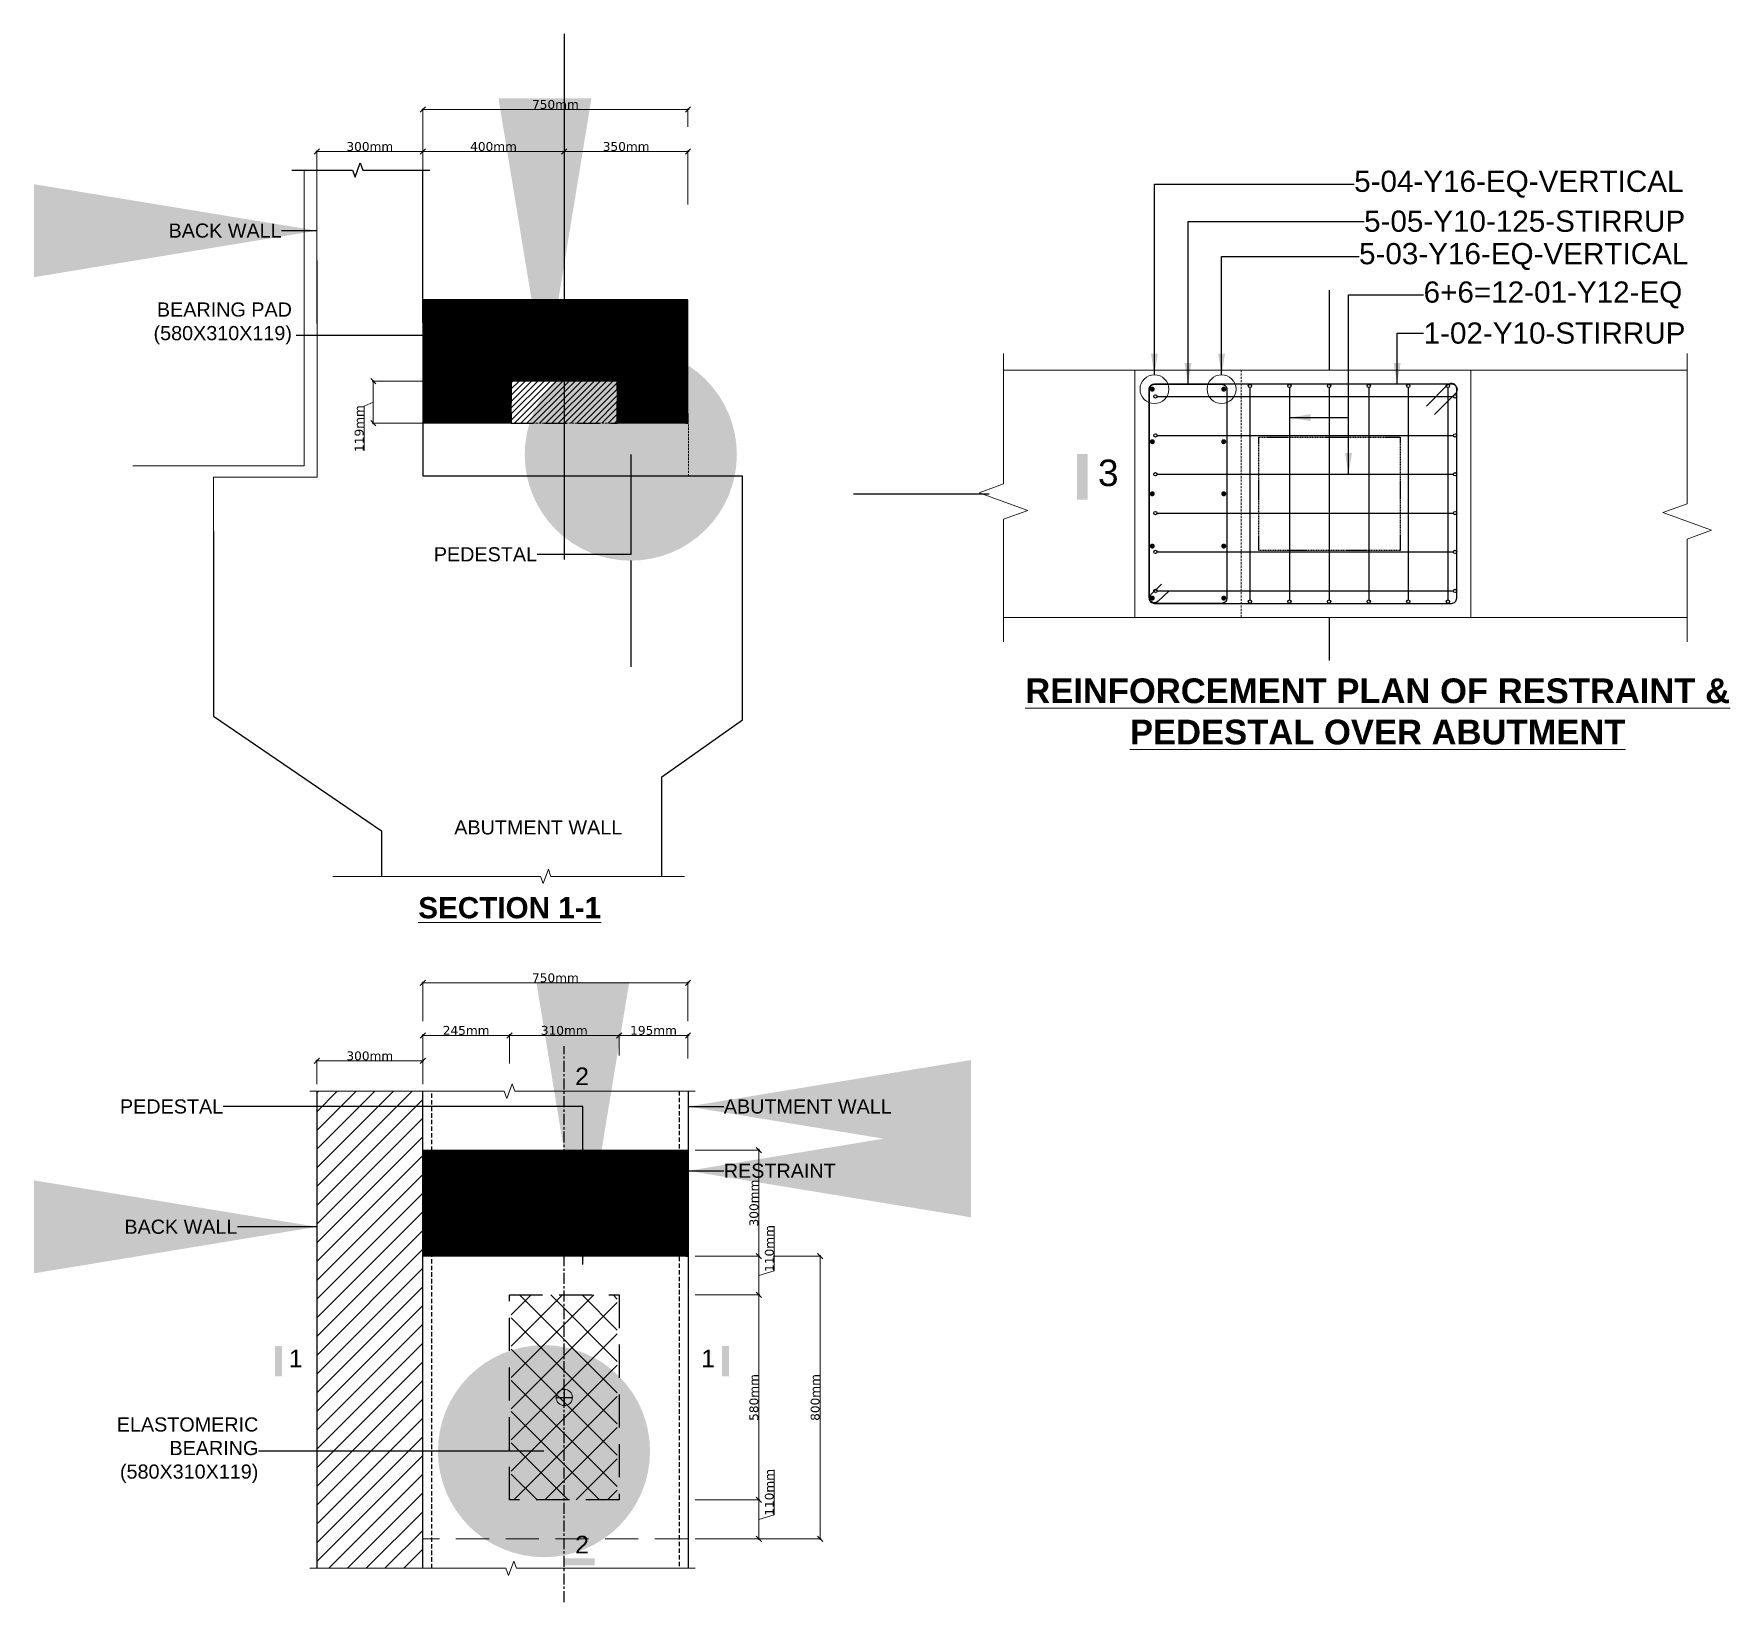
# Model space of a CAD drawing. Header units: millimetres. Extents: x 1231188 to 3899118, y -5478610 to -489530.
# Drawn here: x 3868062 to 3872859, y -2818628 to -2814191 of the extents above; entities that cross this region are included whole.
import ezdxf
from ezdxf.enums import TextEntityAlignment as Align

# ---------------------------------------------------------------- set-up
doc = ezdxf.new("R2010")
doc.units = ezdxf.units.MM
doc.header["$LTSCALE"] = 25
doc.header["$MEASUREMENT"] = 0
doc.header["$PDMODE"] = 3
for name, pattern in [('CENTER', [2, 1.25, -0.25, 0.25, -0.25]), ('DASHED2', [0.375, 0.25, -0.125]), ('Grid Line', [22.225, 12.7, -3.175, 3.175, -3.175])]:
    doc.linetypes.add(name, pattern=pattern)
doc.layers.get('0').update_dxf_attribs({"lineweight": 13})
doc.layers.get('Defpoints').update_dxf_attribs({"color": 230, "lineweight": 9})
for name, color, linetype in [('Abt_Hidden', 8, 'DASHED2'), ('ABUTMENT', 1, 'Continuous'), ('bearing', 7, 'Continuous'), ('Bearing_Hidden', 7, 'DASHED2'), ('CL', 8, 'CENTER'), ('Hatch 1', 14, 'Continuous'), ('Reinf', 1, 'Continuous')]:
    doc.layers.add(name, color=color, linetype=linetype)
for name, color, linetype, lineweight in [('Abutment_Hidden', 7, 'DASHED2', 9), ('Con_Hidden', 8, 'DASHED2', 9), ('HATCH', 191, 'Continuous', 9), ('padesteel', 4, 'Continuous', 9), ('PL', 7, 'Continuous', 15), ('Restraint', 3, 'Continuous', 9), ('SecMark', 211, 'Continuous', 18), ('text', 7, 'Continuous', 18)]:
    doc.layers.add(name, color=color, linetype=linetype, lineweight=lineweight)
doc.styles.add('AR', font='arial.ttf')
doc.styles.add('ARIAL', font='arial.ttf', dxfattribs={"height": 400})
doc.styles.add('DIM', font='isocp3.shx', dxfattribs={"oblique": 10})
doc.styles.add('swis lt cn bt', font='verdana.ttf')
doc.styles.add('TNR', font='times.ttf')
doc.dimstyles.new('Dim_20', dxfattribs={"dimscale": 20, "dimtxt": 1.8, "dimasz": 40, "dimexe": 40, "dimexo": 5, "dimgap": 5, "dimtad": 1, "dimdec": 0, "dimzin": 0, "dimdsep": 46, "dimtxsty": 'DIM', "dimcen": 0.09, "dimclrd": 5, "dimclre": 5, "dimclrt": 7, "dimadec": 0, "dimazin": 0, "dimtfac": 1, "dimtdec": 0, "dimtmove": 0, "dimatfit": 3, "dimfxl": 40, "dimfxlon": 1, "dimtolj": 1, "dimtzin": 0, "dimarcsym": 0})
doc.dimstyles.new('dim_30', dxfattribs={"dimtxt": 60, "dimasz": 60, "dimexe": 60, "dimexo": 15, "dimgap": 15, "dimtad": 1, "dimdec": 0, "dimzin": 0, "dimdsep": 46, "dimtxsty": 'DIM', "dimblk": 'OBLIQUE', "dimcen": 30, "dimclrd": 5, "dimclre": 5, "dimclrt": 7, "dimadec": 0, "dimazin": 0, "dimtfac": 1, "dimtdec": 0, "dimtmove": 0, "dimatfit": 3, "dimfxl": 20, "dimtolj": 1, "dimtzin": 0, "dimarcsym": 0})
doc.dimstyles.new('meter', dxfattribs={"dimtxt": 150, "dimasz": 5, "dimexe": 3, "dimexo": 4, "dimgap": 1, "dimtad": 1, "dimdec": 0, "dimzin": 0, "dimdsep": 46, "dimtxsty": 'swis lt cn bt', "dimblk": 'OBLIQUE', "dimcen": 3, "dimdle": 3, "dimclrd": 8, "dimclre": 8, "dimclrt": 7, "dimadec": 0, "dimazin": 0, "dimtfac": 1, "dimtdec": 0, "dimtofl": 0, "dimtmove": 1, "dimatfit": 2, "dimldrblk": 'OBLIQUE', "dimfxl": 1, "dimtolj": 1, "dimtzin": 0, "dimlwd": 9, "dimlwe": 9, "dimarcsym": 0})

# ---------------------------------------------------------------- blocks, each defined once
blk = doc.blocks.new('_Oblique')
at = {"color": 0, "linetype": 'ByBlock', "lineweight": -2}
blk.add_line((-0.5, -0.5), (0.5, 0.5), dxfattribs=at)
blk = doc.blocks.new('*D284')
at = {"layer": 'Defpoints', "color": 0, "lineweight": -2, "ltscale": 100, "transparency": 16777216}
for p in [(3869912, -2817759.1), (3870112.6, -2817759.1), (3869912, -2818339.1)]:
    blk.add_point(p, dxfattribs=at)
at = {"layer": 'text', "color": 8, "lineweight": 9, "ltscale": 100, "transparency": 16777216}
for p, q in [((3870112.6, -2818342.1), (3870112.6, -2817756.1)), ((3869932, -2817759.1), (3870115.6, -2817759.1)), ((3869932, -2818339.1), (3870115.6, -2818339.1))]:
    blk.add_line(p, q, dxfattribs=at)
at = {"layer": 'text', "color": 8, "lineweight": 9, "ltscale": 100, "transparency": 16777216, "xscale": 15, "yscale": 15, "zscale": 15}
for p, rotation in [((3870112.6, -2817759.1), 90), ((3870112.6, -2818339.1), 270)]:
    blk.add_blockref('_Oblique', p, dxfattribs=dict(at, rotation=rotation))
at = {"layer": 'text', "color": 7, "lineweight": -2, "ltscale": 100, "transparency": 16777216, "insert": (3870098.5, -2818049.1), "char_height": 25, "attachment_point": 5, "rotation": 90, "style": 'swis lt cn bt'}
blk.add_mtext('\\A1;580mm', dxfattribs=at)
blk = doc.blocks.new('*D285')
at = {"layer": 'Defpoints', "color": 0, "lineweight": -2, "ltscale": 100, "transparency": 16777216}
for p in [(3869912, -2817649.1), (3870112.6, -2817649.1), (3869912, -2817759.1)]:
    blk.add_point(p, dxfattribs=at)
at = {"layer": 'text', "color": 8, "lineweight": 9, "ltscale": 100, "transparency": 16777216}
for p, q in [((3870156.1, -2817691), (3870156.1, -2817564.2)), ((3869932, -2817649.1), (3870115.6, -2817649.1)), ((3870112.6, -2817762.1), (3870112.6, -2817646.1)), ((3870112.6, -2817704.1), (3870156.1, -2817691)), ((3869932, -2817759.1), (3870115.6, -2817759.1))]:
    blk.add_line(p, q, dxfattribs=at)
at = {"layer": 'text', "color": 8, "lineweight": 9, "ltscale": 100, "transparency": 16777216, "xscale": 15, "yscale": 15, "zscale": 15}
for p, rotation in [((3870112.6, -2817649.1), 90), ((3870112.6, -2817759.1), 270)]:
    blk.add_blockref('_Oblique', p, dxfattribs=dict(at, rotation=rotation))
at = {"layer": 'text', "color": 7, "lineweight": -2, "ltscale": 100, "transparency": 16777216, "insert": (3870142.1, -2817627.6), "char_height": 25, "attachment_point": 5, "rotation": 90, "style": 'swis lt cn bt'}
blk.add_mtext('\\A1;110mm', dxfattribs=at)
blk = doc.blocks.new('*D327')
at = {"layer": 'Defpoints', "color": 0, "lineweight": -2, "ltscale": 100, "transparency": 16777216}
for p in [(3869162, -2817096.8), (3868862, -2817182.4), (3869162, -2817182.4)]:
    blk.add_point(p, dxfattribs=at)
at = {"layer": 'text', "color": 8, "lineweight": 9, "ltscale": 100, "transparency": 16777216}
for p, q in [((3868859, -2817096.8), (3869165, -2817096.8)), ((3868862, -2817162.4), (3868862, -2817093.8)), ((3869162, -2817162.4), (3869162, -2817093.8))]:
    blk.add_line(p, q, dxfattribs=at)
at = {"layer": 'text', "color": 8, "lineweight": 9, "ltscale": 100, "transparency": 16777216, "xscale": 15, "yscale": 15, "zscale": 15, "rotation": 180}
blk.add_blockref('_Oblique', (3868862, -2817096.8), dxfattribs=at)
at = {"layer": 'text', "color": 8, "lineweight": 9, "ltscale": 100, "transparency": 16777216, "xscale": 15, "yscale": 15, "zscale": 15}
blk.add_blockref('_Oblique', (3869162, -2817096.8), dxfattribs=at)
at = {"layer": 'text', "color": 7, "lineweight": -2, "ltscale": 100, "transparency": 16777216, "insert": (3869012, -2817082.8), "char_height": 25, "attachment_point": 5, "style": 'swis lt cn bt'}
blk.add_mtext('\\A1;300mm', dxfattribs=at)
blk = doc.blocks.new('*D328')
at = {"layer": 'Defpoints', "color": 0, "lineweight": -2, "ltscale": 100, "transparency": 16777216}
for p in [(3869407, -2817024.7), (3869407, -2817124.1), (3869162, -2817182.4)]:
    blk.add_point(p, dxfattribs=at)
at = {"layer": 'text', "color": 8, "lineweight": 9, "ltscale": 100, "transparency": 16777216}
for p, q in [((3869159, -2817024.7), (3869410, -2817024.7)), ((3869162, -2817162.4), (3869162, -2817021.7)), ((3869407, -2817104.1), (3869407, -2817021.7))]:
    blk.add_line(p, q, dxfattribs=at)
at = {"layer": 'text', "color": 8, "lineweight": 9, "ltscale": 100, "transparency": 16777216, "xscale": 15, "yscale": 15, "zscale": 15, "rotation": 180}
blk.add_blockref('_Oblique', (3869162, -2817024.7), dxfattribs=at)
at = {"layer": 'text', "color": 8, "lineweight": 9, "ltscale": 100, "transparency": 16777216, "xscale": 15, "yscale": 15, "zscale": 15}
blk.add_blockref('_Oblique', (3869407, -2817024.7), dxfattribs=at)
at = {"layer": 'text', "color": 7, "lineweight": -2, "ltscale": 100, "transparency": 16777216, "insert": (3869284.5, -2817010.7), "char_height": 25, "attachment_point": 5, "style": 'swis lt cn bt'}
blk.add_mtext('\\A1;245mm', dxfattribs=at)
blk = doc.blocks.new('*D286')
at = {"layer": 'Defpoints', "color": 0, "lineweight": -2, "ltscale": 100, "transparency": 16777216}
for p in [(3869717, -2817024.7), (3869407, -2817124.1), (3869717, -2817101.7)]:
    blk.add_point(p, dxfattribs=at)
at = {"layer": 'text', "color": 8, "lineweight": 9, "ltscale": 100, "transparency": 16777216}
for p, q in [((3869404, -2817024.7), (3869720, -2817024.7)), ((3869407, -2817104.1), (3869407, -2817021.7)), ((3869717, -2817081.7), (3869717, -2817021.7))]:
    blk.add_line(p, q, dxfattribs=at)
at = {"layer": 'text', "color": 8, "lineweight": 9, "ltscale": 100, "transparency": 16777216, "xscale": 15, "yscale": 15, "zscale": 15, "rotation": 180}
blk.add_blockref('_Oblique', (3869407, -2817024.7), dxfattribs=at)
at = {"layer": 'text', "color": 8, "lineweight": 9, "ltscale": 100, "transparency": 16777216, "xscale": 15, "yscale": 15, "zscale": 15}
blk.add_blockref('_Oblique', (3869717, -2817024.7), dxfattribs=at)
at = {"layer": 'text', "color": 7, "lineweight": -2, "ltscale": 100, "transparency": 16777216, "insert": (3869562, -2817010.7), "char_height": 25, "attachment_point": 5, "style": 'swis lt cn bt'}
blk.add_mtext('\\A1;310mm', dxfattribs=at)
blk = doc.blocks.new('*D287')
at = {"layer": 'Defpoints', "color": 0, "lineweight": -2, "ltscale": 100, "transparency": 16777216}
for p in [(3869912, -2817024.7), (3869717, -2817101.7), (3869912, -2817110.3)]:
    blk.add_point(p, dxfattribs=at)
at = {"layer": 'text', "color": 8, "lineweight": 9, "ltscale": 100, "transparency": 16777216}
for p, q in [((3869714, -2817024.7), (3869915, -2817024.7)), ((3869717, -2817081.7), (3869717, -2817021.7)), ((3869912, -2817090.3), (3869912, -2817021.7))]:
    blk.add_line(p, q, dxfattribs=at)
at = {"layer": 'text', "color": 8, "lineweight": 9, "ltscale": 100, "transparency": 16777216, "xscale": 15, "yscale": 15, "zscale": 15, "rotation": 180}
blk.add_blockref('_Oblique', (3869717, -2817024.7), dxfattribs=at)
at = {"layer": 'text', "color": 8, "lineweight": 9, "ltscale": 100, "transparency": 16777216, "xscale": 15, "yscale": 15, "zscale": 15}
blk.add_blockref('_Oblique', (3869912, -2817024.7), dxfattribs=at)
at = {"layer": 'text', "color": 7, "lineweight": -2, "ltscale": 100, "transparency": 16777216, "insert": (3869814.5, -2817010.7), "char_height": 25, "attachment_point": 5, "style": 'swis lt cn bt'}
blk.add_mtext('\\A1;195mm', dxfattribs=at)
blk = doc.blocks.new('*D288')
at = {"layer": 'Defpoints', "color": 0, "lineweight": -2, "ltscale": 100, "transparency": 16777216}
for p in [(3869912, -2816876), (3869162, -2817004.7), (3869912, -2817004.7)]:
    blk.add_point(p, dxfattribs=at)
at = {"layer": 'text', "color": 8, "lineweight": 9, "ltscale": 100, "transparency": 16777216}
for p, q in [((3869159, -2816876), (3869915, -2816876)), ((3869162, -2816984.7), (3869162, -2816873)), ((3869912, -2816984.7), (3869912, -2816873))]:
    blk.add_line(p, q, dxfattribs=at)
at = {"layer": 'text', "color": 8, "lineweight": 9, "ltscale": 100, "transparency": 16777216, "xscale": 15, "yscale": 15, "zscale": 15, "rotation": 180}
blk.add_blockref('_Oblique', (3869162, -2816876), dxfattribs=at)
at = {"layer": 'text', "color": 8, "lineweight": 9, "ltscale": 100, "transparency": 16777216, "xscale": 15, "yscale": 15, "zscale": 15}
blk.add_blockref('_Oblique', (3869912, -2816876), dxfattribs=at)
at = {"layer": 'text', "color": 7, "lineweight": -2, "ltscale": 100, "transparency": 16777216, "insert": (3869537, -2816862), "char_height": 25, "attachment_point": 5, "style": 'swis lt cn bt'}
blk.add_mtext('\\A1;750mm', dxfattribs=at)
blk = doc.blocks.new('*D289')
at = {"layer": 'Defpoints', "color": 0, "lineweight": -2, "ltscale": 100, "transparency": 16777216}
for p in [(3870132.6, -2817649.1), (3870285.8, -2817649.1), (3869912, -2818449.1)]:
    blk.add_point(p, dxfattribs=at)
at = {"layer": 'text', "color": 8, "lineweight": 9, "ltscale": 100, "transparency": 16777216}
for p, q in [((3870152.6, -2817649.1), (3870288.8, -2817649.1)), ((3870285.8, -2818452.1), (3870285.8, -2817646.1)), ((3869932, -2818449.1), (3870288.8, -2818449.1))]:
    blk.add_line(p, q, dxfattribs=at)
at = {"layer": 'text', "color": 8, "lineweight": 9, "ltscale": 100, "transparency": 16777216, "xscale": 15, "yscale": 15, "zscale": 15}
for p, rotation in [((3870285.8, -2817649.1), 90), ((3870285.8, -2818449.1), 270)]:
    blk.add_blockref('_Oblique', p, dxfattribs=dict(at, rotation=rotation))
at = {"layer": 'text', "color": 7, "lineweight": -2, "ltscale": 100, "transparency": 16777216, "insert": (3870271.7, -2818049.1), "char_height": 25, "attachment_point": 5, "rotation": 90, "style": 'swis lt cn bt'}
blk.add_mtext('\\A1;800mm', dxfattribs=at)
blk = doc.blocks.new('SecMark')
at = {"ltscale": 5}
blk.add_lwpolyline([(856, -852, 200, 200, 0), (0, -852, 0, 0, 0), (0, 0, 0, 0, 0)], format="xyseb", dxfattribs=at)
at = {"color": 7, "ltscale": 5, "style": 'AR'}
blk.add_attdef('00', text='', height=500, dxfattribs=at).set_placement((504, -362), align=Align.MIDDLE)
blk = doc.blocks.new('*D293')
at = {"layer": 'Defpoints', "color": 0, "lineweight": -2, "ltscale": 100, "transparency": 16777216}
for p in [(3869562, -2814524), (3869562, -2814622.9), (3869162, -2814693.7, 1)]:
    blk.add_point(p, dxfattribs=at)
at = {"layer": 'text', "color": 8, "lineweight": 9, "ltscale": 100, "transparency": 16777216}
for p, q in [((3869159, -2814524), (3869565, -2814524)), ((3869162, -2814673.7), (3869162, -2814521)), ((3869562, -2814602.9), (3869562, -2814521))]:
    blk.add_line(p, q, dxfattribs=at)
at = {"layer": 'text', "color": 8, "lineweight": 9, "ltscale": 100, "transparency": 16777216, "xscale": 15, "yscale": 15, "zscale": 15, "rotation": 180}
blk.add_blockref('_Oblique', (3869162, -2814524), dxfattribs=at)
at = {"layer": 'text', "color": 8, "lineweight": 9, "ltscale": 100, "transparency": 16777216, "xscale": 15, "yscale": 15, "zscale": 15}
blk.add_blockref('_Oblique', (3869562, -2814524), dxfattribs=at)
at = {"layer": 'text', "color": 7, "lineweight": -2, "ltscale": 100, "transparency": 16777216, "insert": (3869362, -2814510), "char_height": 25, "attachment_point": 5, "style": 'swis lt cn bt'}
blk.add_mtext('\\A1;400mm', dxfattribs=at)
blk = doc.blocks.new('*D294')
at = {"layer": 'Defpoints', "color": 0, "lineweight": -2, "ltscale": 100, "transparency": 16777216}
for p in [(3869912, -2814524), (3869562, -2814718.7, 0.5), (3869912, -2814693.7, 0.5)]:
    blk.add_point(p, dxfattribs=at)
at = {"layer": 'text', "color": 8, "lineweight": 9, "ltscale": 100, "transparency": 16777216}
for p, q in [((3869559, -2814524), (3869915, -2814524)), ((3869562, -2814698.7), (3869562, -2814521)), ((3869912, -2814673.7), (3869912, -2814521))]:
    blk.add_line(p, q, dxfattribs=at)
at = {"layer": 'text', "color": 8, "lineweight": 9, "ltscale": 100, "transparency": 16777216, "xscale": 15, "yscale": 15, "zscale": 15, "rotation": 180}
blk.add_blockref('_Oblique', (3869562, -2814524), dxfattribs=at)
at = {"layer": 'text', "color": 8, "lineweight": 9, "ltscale": 100, "transparency": 16777216, "xscale": 15, "yscale": 15, "zscale": 15}
blk.add_blockref('_Oblique', (3869912, -2814524), dxfattribs=at)
at = {"layer": 'text', "color": 7, "lineweight": -2, "ltscale": 100, "transparency": 16777216, "insert": (3869737, -2814510), "char_height": 25, "attachment_point": 5, "style": 'swis lt cn bt'}
blk.add_mtext('\\A1;350mm', dxfattribs=at)
blk = doc.blocks.new('*D295')
at = {"layer": 'Defpoints', "color": 0, "lineweight": -2, "ltscale": 100, "transparency": 16777216}
for p in [(3869912, -2814405), (3869912, -2814474), (3869162, -2814688.7, 0.5)]:
    blk.add_point(p, dxfattribs=at)
at = {"layer": 'text', "color": 8, "lineweight": 9, "ltscale": 100, "transparency": 16777216}
for p, q in [((3869159, -2814405), (3869915, -2814405)), ((3869162, -2814668.7), (3869162, -2814402)), ((3869912, -2814454), (3869912, -2814402))]:
    blk.add_line(p, q, dxfattribs=at)
at = {"layer": 'text', "color": 8, "lineweight": 9, "ltscale": 100, "transparency": 16777216, "xscale": 15, "yscale": 15, "zscale": 15, "rotation": 180}
blk.add_blockref('_Oblique', (3869162, -2814405), dxfattribs=at)
at = {"layer": 'text', "color": 8, "lineweight": 9, "ltscale": 100, "transparency": 16777216, "xscale": 15, "yscale": 15, "zscale": 15}
blk.add_blockref('_Oblique', (3869912, -2814405), dxfattribs=at)
at = {"layer": 'text', "color": 7, "lineweight": -2, "ltscale": 100, "transparency": 16777216, "insert": (3869537, -2814391), "char_height": 25, "attachment_point": 5, "style": 'swis lt cn bt'}
blk.add_mtext('\\A1;750mm', dxfattribs=at)
blk = doc.blocks.new('*D296')
at = {"layer": 'Defpoints', "color": 0, "lineweight": -2, "ltscale": 100, "transparency": 16777216}
for p in [(3868862, -2814524), (3868862, -2814664, 0.5), (3869162, -2814688.7, 0.5)]:
    blk.add_point(p, dxfattribs=at)
at = {"layer": 'text', "color": 8, "lineweight": 9, "ltscale": 100, "transparency": 16777216}
for p, q in [((3869165, -2814524), (3868859, -2814524)), ((3868862, -2814644), (3868862, -2814521)), ((3869162, -2814668.7), (3869162, -2814521))]:
    blk.add_line(p, q, dxfattribs=at)
at = {"layer": 'text', "color": 8, "lineweight": 9, "ltscale": 100, "transparency": 16777216, "xscale": 15, "yscale": 15, "zscale": 15, "rotation": 180}
blk.add_blockref('_Oblique', (3868862, -2814524), dxfattribs=at)
at = {"layer": 'text', "color": 8, "lineweight": 9, "ltscale": 100, "transparency": 16777216, "xscale": 15, "yscale": 15, "zscale": 15}
blk.add_blockref('_Oblique', (3869162, -2814524), dxfattribs=at)
at = {"layer": 'text', "color": 7, "lineweight": -2, "ltscale": 100, "transparency": 16777216, "insert": (3869012, -2814510), "char_height": 25, "attachment_point": 5, "style": 'swis lt cn bt'}
blk.add_mtext('\\A1;300mm', dxfattribs=at)
blk = doc.blocks.new('*D297')
at = {"layer": 'Defpoints', "color": 0, "lineweight": -2, "ltscale": 100, "transparency": 16777216}
for p in [(3869397.2, -2815173.8), (3869022, -2815292.8), (3869421.5, -2815292.8)]:
    blk.add_point(p, dxfattribs=at)
at = {"layer": 'text', "color": 8, "lineweight": 9, "ltscale": 100, "transparency": 16777216}
for p, q in [((3869377.2, -2815173.8), (3869019, -2815173.8)), ((3869022, -2815170.8), (3869022, -2815295.8)), ((3869022, -2815233.3), (3868996, -2815244.5)), ((3868996, -2815244.5), (3868996, -2815371.3)), ((3869401.5, -2815292.8), (3869019, -2815292.8))]:
    blk.add_line(p, q, dxfattribs=at)
at = {"layer": 'text', "color": 8, "lineweight": 9, "ltscale": 100, "transparency": 16777216, "xscale": 15, "yscale": 15, "zscale": 15}
for p, rotation in [((3869022, -2815173.8), 90), ((3869022, -2815292.8), 270)]:
    blk.add_blockref('_Oblique', p, dxfattribs=dict(at, rotation=rotation))
at = {"layer": 'text', "color": 7, "lineweight": -2, "ltscale": 100, "transparency": 16777216, "insert": (3868982, -2815307.9), "char_height": 25, "attachment_point": 5, "rotation": 90, "style": 'swis lt cn bt'}
blk.add_mtext('\\A1;119mm', dxfattribs=at)
blk = doc.blocks.new('*D310')
at = {"layer": 'Defpoints', "color": 0, "lineweight": -2, "ltscale": 100, "transparency": 16777216}
for p in [(3869912, -2818339.1), (3869912, -2818449.1), (3870112.6, -2818449.1)]:
    blk.add_point(p, dxfattribs=at)
at = {"layer": 'text', "color": 8, "lineweight": 9, "ltscale": 100, "transparency": 16777216}
for p, q in [((3870156.1, -2818381), (3870156.1, -2818254.2)), ((3869932, -2818339.1), (3870115.6, -2818339.1)), ((3870112.6, -2818336.1), (3870112.6, -2818452.1)), ((3870112.6, -2818394.1), (3870156.1, -2818381)), ((3869932, -2818449.1), (3870115.6, -2818449.1))]:
    blk.add_line(p, q, dxfattribs=at)
at = {"layer": 'text', "color": 8, "lineweight": 9, "ltscale": 100, "transparency": 16777216, "xscale": 15, "yscale": 15, "zscale": 15}
for p, rotation in [((3870112.6, -2818339.1), 90), ((3870112.6, -2818449.1), 270)]:
    blk.add_blockref('_Oblique', p, dxfattribs=dict(at, rotation=rotation))
at = {"layer": 'text', "color": 7, "lineweight": -2, "ltscale": 100, "transparency": 16777216, "insert": (3870142.1, -2818317.6), "char_height": 25, "attachment_point": 5, "rotation": 90, "style": 'swis lt cn bt'}
blk.add_mtext('\\A1;110mm', dxfattribs=at)
blk = doc.blocks.new('do_30')
at = {"const_width": 7.06}
blk.add_lwpolyline([(3, -7.1, -1), (-3, -10.9, -1)], format="xyb", close=True, dxfattribs=at)
blk = doc.blocks.new('*D308')
at = {"layer": 'Defpoints', "color": 0, "lineweight": -2, "ltscale": 100, "transparency": 16777216}
for p in [(3869912, -2817349.1), (3869912, -2817649.1), (3870112.6, -2817649.1)]:
    blk.add_point(p, dxfattribs=at)
at = {"layer": 'text', "color": 8, "lineweight": 9, "ltscale": 100, "transparency": 16777216}
for p, q in [((3869932, -2817349.1), (3870115.6, -2817349.1)), ((3870112.6, -2817346.1), (3870112.6, -2817652.1)), ((3869932, -2817649.1), (3870115.6, -2817649.1))]:
    blk.add_line(p, q, dxfattribs=at)
at = {"layer": 'text', "color": 8, "lineweight": 9, "ltscale": 100, "transparency": 16777216, "xscale": 15, "yscale": 15, "zscale": 15}
for p, rotation in [((3870112.6, -2817349.1), 90), ((3870112.6, -2817649.1), 270)]:
    blk.add_blockref('_Oblique', p, dxfattribs=dict(at, rotation=rotation))
at = {"layer": 'text', "color": 7, "lineweight": -2, "ltscale": 100, "transparency": 16777216, "insert": (3870098.5, -2817499.1), "char_height": 25, "attachment_point": 5, "rotation": 90, "style": 'swis lt cn bt'}
blk.add_mtext('\\A1;300mm', dxfattribs=at)

msp = doc.modelspace()

# ---------------------------------------------------------------- hatches: boundary and pattern name
at = {"layer": 'ABUTMENT', "linetype": 'Continuous', "ltscale": 250}
h = msp.add_hatch(dxfattribs=at)
h.set_pattern_fill('ANSI31', color=14)
h.set_pattern_definition([(45, (4249118.71524, -3865979.94995), (-0.088388347648, 0.088388347648), [])])
h.paths.add_polyline_path([(3869911.58475, -2814942.80063), (3869562.0472, -2814942.80063), (3869562.0472, -2815173.80063), (3869712.04779, -2815173.80063), (3869712.04779, -2815292.80063), (3869912.0472, -2815292.80063)])
h.paths.add_polyline_path([(3869562.0472, -2814942.80063), (3869162.53142, -2814942.8667), (3869162.99387, -2815292.86654), (3869412.04779, -2815292.80065), (3869412.04779, -2815173.80063), (3869562.0472, -2815173.80063)])
h = msp.add_hatch(dxfattribs=at)
h.set_pattern_fill('ANSI31', color=14)
h.set_pattern_definition([(45, (4249118.71524, -3866039.94995), (-0.088388347648, 0.088388347648), [])])
h.paths.add_polyline_path([(3869162.0323, -2817349.0961), (3869912.0322, -2817349.0961), (3869912.0322, -2817649.09008), (3869162.0323, -2817649.09008)])
at = {"layer": 'HATCH', "linetype": 'Continuous', "ltscale": 250}
h = msp.add_hatch(dxfattribs=at)
h.set_pattern_fill('ANSI31', color=256, scale=300)
h.set_pattern_definition([(45, (4249068.715, -3866008.257), (-26.5165043, 26.5165043), [])])
h.paths.add_polyline_path([(3868862.04719, -2817182.43528), (3868862.04719, -2818532.51341), (3869162.04719, -2818532.51341), (3869162.04719, -2817182.43528)])
at = {"layer": 'Hatch 1', "linetype": 'Continuous', "ltscale": 0.1}
h = msp.add_hatch(dxfattribs=at)
h.set_pattern_fill('ANSI31', color=256, scale=100, style=0)
h.set_pattern_definition([(45, (3836189.067, -2980400.303), (-8.8388348, 8.8388348), [])])
h.paths.add_polyline_path([(3869712.0472, -2815292.80065), (3869712.04779, -2815173.80065), (3869412.04779, -2815173.80062), (3869412.0472, -2815292.80061)])
at = {"layer": 'Hatch 1', "ltscale": 20}
h = msp.add_hatch(dxfattribs=at)
h.set_pattern_fill('ANSI37', color=256, scale=500)
h.set_pattern_definition([(45, (4247312.17, -3866238.293), (-44.1941738, 44.1941738), []), (135, (4247312.17, -3866238.293), (-44.1941738, -44.1941738), [])])
h.paths.add_polyline_path([(3869712.04719, -2817759.08489), (3869412.04719, -2817759.08733), (3869412.04719, -2818339.08733), (3869712.04719, -2818339.08489)])

# ---------------------------------------------------------------- linework, layer by layer
at = {"layer": 'Abt_Hidden', "ltscale": 2}
for points in [[(3869187.04719, -2818532.51341), (3869187.04719, -2817182.43528)], [(3869887.04719, -2817182.43528), (3869887.04719, -2818532.51341)]]:
    msp.add_lwpolyline(points, dxfattribs=at)
at = {"layer": 'ABUTMENT', "ltscale": 20}
for points in [[(3870066.54506, -2815442.80063), (3870066.54506, -2815442.80063), (3869163.19198, -2815442.80063)], [(3869838.30646, -2816574.80272), (3869838.30646, -2816292.92628), (3870066.54506, -2816131.5), (3870066.54506, -2815442.80063)], [(3868569.82736, -2815598.87908), (3868570.30455, -2816121.54838), (3869045.29313, -2816446.30475), (3869045.29313, -2816574.80272)]]:
    msp.add_lwpolyline(points, dxfattribs=at)
at = {"layer": 'ABUTMENT', "color": 21, "ltscale": 20}
for points in [[(3868862.04719, -2817182.43528), (3868862.04719, -2818532.51341)], [(3869162.04719, -2818532.51341), (3869162.04719, -2817182.43528)]]:
    msp.add_lwpolyline(points, dxfattribs=at)
at = {"layer": 'ABUTMENT', "color": 4, "ltscale": 20}
for points in [[(3869162.04719, -2818532.51341), (3869162.04719, -2817182.43528)], [(3869912.04719, -2817182.43528), (3869912.04719, -2818532.51341)]]:
    msp.add_lwpolyline(points, dxfattribs=at)
at = {"layer": 'Abutment_Hidden', "linetype": 'Continuous', "ltscale": 0.5}
for points in [[(3872737.88844, -2815142.43707), (3870804.2808, -2815142.43707)], [(3870804.2808, -2815842.43707), (3872737.88844, -2815842.43707)]]:
    msp.add_lwpolyline(points, dxfattribs=at)
at = {"layer": 'bearing', "color": 5}
for p, q in [((3869562.04749, -2818026.09443), (3869562.04788, -2818072.08024)), ((3869562.04749, -2818026.09443), (3869562.04788, -2818072.08024)), ((3869539.05478, -2818049.08753), (3869585.04059, -2818049.08714)), ((3869539.05478, -2818049.08753), (3869585.04059, -2818049.08714))]:
    msp.add_line(p, q, dxfattribs=at)
at = {"layer": 'bearing', "color": 14, "linetype": 'DASHED2', "ltscale": 0.5}
msp.add_lwpolyline([(3871926.197, -2815332.43707), (3871926.197, -2815652.43707), (3871526.197, -2815652.43707), (3871526.197, -2815332.43707)], close=True, dxfattribs=at)
at = {"layer": 'Bearing_Hidden', "color": 8, "ltscale": 10}
msp.add_lwpolyline([(3869412.04779, -2815292.80069), (3869712.04779, -2815292.80069), (3869712.04779, -2815173.80063), (3869412.04779, -2815173.80063)], close=True, dxfattribs=at)
at = {"layer": 'Bearing_Hidden', "ltscale": 15}
msp.add_lwpolyline([(3869407.04719, -2817759.08733), (3869717.04719, -2817759.08489), (3869717.05063, -2818339.08489), (3869407.05063, -2818339.08733)], close=True, dxfattribs=at)
msp.add_lwpolyline([(3869407.04719, -2817759.08733), (3869717.04719, -2817759.08489), (3869717.05063, -2818339.08489), (3869407.05063, -2818339.08733)], close=True, dxfattribs=at)
at = {"layer": 'CL', "linetype": 'Grid Line', "ltscale": 2}
for p, q in [((3871726.197, -2815142.43707), (3871726.197, -2814916.63141)), ((3870379.93244, -2815492.43707), (3870763.37505, -2815492.43707)), ((3871726.197, -2815964.07189), (3871726.197, -2815842.43707))]:
    msp.add_line(p, q, dxfattribs=at)
at = {"layer": 'CL'}
msp.add_line((3869562.04719, -2818628.01527), (3869562.04719, -2817055.49243), dxfattribs=at)
at = {"layer": 'Con_Hidden', "color": 7}
msp.add_lwpolyline([(3869913.19198, -2815292.80063), (3869687.04786, -2815292.80063), (3869712.04795, -2815292.80063), (3869412.04779, -2815292.80063), (3869424.54693, -2815292.80066), (3869163.19198, -2815292.80047), (3869163.19198, -2815442.80063), (3869913.19198, -2815442.80063)], close=True, dxfattribs=at)
at = {"layer": 'Defpoints', "color": 5, "ltscale": 10}
msp.add_circle((3869562.04768, -2818049.08733), 22.9929, dxfattribs=at)
msp.add_circle((3869562.04768, -2818049.08733), 22.9929, dxfattribs=at)
at = {"layer": 'HATCH', "linetype": 'Continuous', "ltscale": 2}
for points in [[(3870804.2808, -2815095.7581), (3870804.2808, -2815464.51057), (3870735.59387, -2815489.51057), (3870872.96774, -2815539.51057), (3870804.2808, -2815564.51057), (3870804.2808, -2815911.36489)], [(3872737.88844, -2815095.7581), (3872737.88844, -2815520.7715), (3872669.2015, -2815545.7715), (3872806.57537, -2815595.7715), (3872737.88844, -2815620.7715), (3872737.88844, -2815911.36489)]]:
    msp.add_lwpolyline(points, dxfattribs=at)
at = {"layer": 'HATCH', "linetype": 'Continuous', "ltscale": 250}
for points in [[(3868907.5, -2816574.80272), (3869494.49911, -2816574.80272), (3869501.99911, -2816595.4088), (3869516.99911, -2816554.19664), (3869524.49911, -2816574.80272), (3869902.11954, -2816574.80272)], [(3868842.04719, -2817182.43528), (3869392.04719, -2817182.43528), (3869399.54719, -2817203.04136), (3869414.54719, -2817161.8292), (3869422.04719, -2817182.43528), (3869932.04719, -2817182.43528)], [(3868842.04719, -2818532.51341), (3869397.04719, -2818532.51341), (3869404.54719, -2818553.11949), (3869419.54719, -2818511.90733), (3869427.04719, -2818532.51341), (3869932.04719, -2818532.51341)]]:
    msp.add_lwpolyline(points, dxfattribs=at)
at = {"layer": 'padesteel', "color": 3, "ltscale": 0.5}
msp.add_lwpolyline([(3871176.197, -2815842.43707), (3871176.197, -2815142.43707), (3872126.197, -2815142.43707), (3872126.197, -2815842.43707)], close=True, dxfattribs=at)
at = {"layer": 'padesteel', "color": 8, "linetype": 'DASHED2', "ltscale": 15}
msp.add_lwpolyline([(3869162.04719, -2817649.09128), (3869912.04719, -2817649.08526), (3869912.04729, -2818449.08152), (3869162.04729, -2818449.08754)], close=True, dxfattribs=at)
at = {"layer": 'PL'}
for p, q in [((3868825.96735, -2814576.39646), (3868825.96735, -2815413.45122)), ((3868862.84069, -2815445.5006), (3868862.0472, -2814576.39646)), ((3868862.84069, -2814832.22484), (3868862.84069, -2815445.5006)), ((3868342.06986, -2815413.45122), (3868825.96735, -2815413.45122)), ((3868862.84069, -2815445.5006), (3868570.30455, -2815445.5006)), ((3868570.30455, -2816121.54838), (3868570.30455, -2815445.5006)), ((3868570.30455, -2815445.5006), (3868862.84069, -2815445.5006))]:
    msp.add_line(p, q, dxfattribs=at)
at = {"layer": 'Reinf', "color": 4, "ltscale": 2}
for p, q in [((3871501.197, -2815191.85825), (3871501.197, -2815792.6538)), ((3871613.197, -2815191.85825), (3871613.197, -2815792.6538)), ((3871725.197, -2815191.85825), (3871725.197, -2815792.6538)), ((3871837.197, -2815191.85825), (3871837.197, -2815792.6538)), ((3871949.197, -2815191.85825), (3871949.197, -2815792.6538)), ((3872061.197, -2815191.85825), (3872061.197, -2815792.6538)), ((3871238.90789, -2815217.02472), (3872076.77524, -2815217.02472)), ((3871238.90789, -2815327.02472), (3872076.77524, -2815327.02472)), ((3871238.90789, -2815437.02472), (3872076.77524, -2815437.02472)), ((3871238.90789, -2815547.02472), (3872076.77524, -2815547.02472)), ((3871238.90789, -2815657.02472), (3872076.77524, -2815657.02472)), ((3871238.90789, -2815767.02472), (3872076.77524, -2815767.02472))]:
    msp.add_line(p, q, dxfattribs=at)
msp.add_lwpolyline([(3872023.54064, -2815268.14775), (3872083.64472, -2815208.04367, 0.6681786379), (3872073.03812, -2815182.43707), (3871231.197, -2815182.43707, 0.4142135624), (3871216.197, -2815197.43707), (3871216.197, -2815787.43707, 0.4142135624), (3871231.197, -2815802.43707), (3872071.197, -2815802.43707, 0.4142135624), (3872086.197, -2815787.43707), (3872086.197, -2815195.14849, 0.6681786379), (3872060.5904, -2815184.54189), (3872000.48632, -2815244.64597)], format="xyb", dxfattribs=at)
at = {"layer": 'Reinf', "ltscale": 2}
msp.add_lwpolyline([(3871272.86202, -2815767.08175), (3871241.8036, -2815796.22682, -0.6681786379), (3871216.197, -2815785.62022), (3871216.197, -2815197.43707, -0.4142135624), (3871231.197, -2815182.43707), (3871421.19814, -2815182.43707, -0.4142140803), (3871436.19814, -2815197.4371), (3871436.19709, -2815787.4371, -0.4142130445), (3871421.19709, -2815802.43707), (3871233.01388, -2815802.43707, -0.6681786379), (3871222.40728, -2815776.83047), (3871251.55234, -2815747.68541)], format="xyb", dxfattribs=at)
at = {"layer": 'Reinf', "color": 4, "ltscale": 2}
for centre in [(3871234.19702, -2815217.02472), (3871501.197, -2815187.14737), (3871613.197, -2815187.14737), (3871725.197, -2815187.14737), (3871837.197, -2815187.14737), (3871949.197, -2815187.14737), (3872061.197, -2815187.14737), (3872081.48612, -2815217.02472), (3871234.19702, -2815327.02472), (3872081.48612, -2815327.02472), (3871234.19702, -2815437.02472), (3872081.48612, -2815437.02472), (3871234.19702, -2815547.02472), (3872081.48612, -2815547.02472), (3871234.19702, -2815657.02472), (3872081.48612, -2815657.02472), (3871234.19702, -2815767.02472), (3872081.48612, -2815767.02472), (3871501.197, -2815797.36468), (3871613.197, -2815797.36468), (3871725.197, -2815797.36468), (3871837.197, -2815797.36468), (3871949.197, -2815797.36468), (3872061.197, -2815797.36468)]:
    msp.add_circle(centre, 4.71088, dxfattribs=at)
at = {"layer": 'Restraint', "linetype": 'DASHED2'}
msp.add_lwpolyline([(3871176.197, -2815842.43707), (3871176.197, -2815142.43707), (3871476.197, -2815142.43707), (3871476.197, -2815842.43707)], close=True, dxfattribs=at)
at = {"layer": 'Restraint', "linetype": 'Continuous', "ltscale": 250}
msp.add_lwpolyline([(3869162.0323, -2817349.0961), (3869912.0322, -2817349.0961), (3869912.0322, -2817649.09008), (3869162.0323, -2817649.09008)], close=True, dxfattribs=at)
at = {"layer": 'text', "lineweight": -2, "ltscale": 100}
msp.add_line((3869562.0472, -2814191.28234), (3869562.0472, -2815678.00296), dxfattribs=at)
for points in [[(3868791.52403, -2814576.39646), (3868962.70918, -2814576.39646), (3868970.20918, -2814597.00254), (3868985.20918, -2814555.79038), (3868992.70918, -2814576.39646), (3869182.0472, -2814576.39646)], [(3869163.19198, -2815442.80063), (3869162.0472, -2814576.39646)]]:
    msp.add_lwpolyline(points, dxfattribs=at)
at = {"layer": 'text', "color": 5, "ltscale": 2}
for centre in [(3871231.19701, -2815196.43707), (3871421.19812, -2815196.43707)]:
    msp.add_circle(centre, 40.7535, dxfattribs=at)

# ---------------------------------------------------------------- block references
at = {"layer": 'Reinf', "ltscale": 2, "xscale": -1}
for p, rotation in [((3871216.197, -2815196.43707), 90), ((3871436.19814, -2815344.93707), 270), ((3871216.197, -2815492.43707), 90), ((3871216.197, -2815640.43707), 90), ((3871216.197, -2815787.43707), 90)]:
    msp.add_blockref('do_30', p, dxfattribs=dict(at, rotation=rotation))
at = {"layer": 'Reinf', "ltscale": 2}
for p, rotation in [((3871436.19814, -2815196.43707), 270), ((3871216.197, -2815344.93707), 90.00000000000001), ((3871436.19814, -2815492.43707), 270), ((3871436.19814, -2815640.43707), 270), ((3871436.19814, -2815787.43707), 270)]:
    msp.add_blockref('do_30', p, dxfattribs=dict(at, rotation=rotation))
at = {"layer": 'SecMark'}
ref = msp.add_blockref('SecMark', (3871154.90833, -2815508.58009), dxfattribs=dict(at, xscale=-0.1499749999999999, yscale=0.1499749999999999, zscale=0.1499749999999999, rotation=270))
ref.add_attrib('00', '3', dxfattribs={"layer": '0', "color": 7, "ltscale": 5, "height": 75, "style": 'AR'}).set_placement((3871100.68054, -2815433.05176), align=Align.MIDDLE)
at = {"layer": 'SecMark', "linetype": 'Continuous', "ltscale": 250}
ref = msp.add_blockref('SecMark', (3869562.04719, -2817176.28316), dxfattribs=dict(at, xscale=-0.100076, yscale=0.100076, zscale=0.100076, rotation=180))
ref.add_attrib('00', '2', dxfattribs={"layer": '0', "color": 7, "ltscale": 5, "height": 50, "style": 'AR'}).set_placement((3869612.44608, -2817140.09779), align=Align.MIDDLE)
ref = msp.add_blockref('SecMark', (3868838.912, -2817989.08526, 0), dxfattribs=dict(at, xscale=-0.100076, yscale=0.100076, zscale=0.100076, rotation=270))
ref.add_attrib('00', '1', dxfattribs={"layer": '0', "color": 7, "ltscale": 5, "height": 50, "style": 'AR'}).set_placement((3868802.72663, -2817938.68638, 0), align=Align.MIDDLE)
ref = msp.add_blockref('SecMark', (3869932.68192, -2817989.08526, 0), dxfattribs=dict(at, xscale=0.100076, yscale=0.100076, zscale=0.100076, rotation=90))
ref.add_attrib('00', '1', dxfattribs={"layer": '0', "color": 7, "ltscale": 5, "height": 50, "style": 'AR'}).set_placement((3869968.86728, -2817938.68638, 0), align=Align.MIDDLE)
ref = msp.add_blockref('SecMark', (3869562.04719, -2818428.87112), dxfattribs=dict(at, xscale=0.100076, yscale=0.100076, zscale=0.100076))
ref.add_attrib('00', '2', dxfattribs={"layer": '0', "color": 7, "ltscale": 5, "height": 50, "style": 'AR'}).set_placement((3869612.44608, -2818465.05648), align=Align.MIDDLE)

# ---------------------------------------------------------------- texts
at = {"layer": 'text', "ltscale": 2, "char_height": 60, "attachment_point": 4, "style": 'AR'}
for s, insert, width in [('5-04-Y16-EQ-VERTICAL', (3871796.1442, -2814616.45524), 534.0027236), ('5-05-Y10-125-STIRRUP', (3871824.16054, -2814721.58696), 916.7101241), ('5-03-Y16-EQ-VERTICAL', (3871809.94315, -2814821.17773), 534.0027236), ('6+6=12-01-Y12-EQ', (3871992.59247, -2814929.87652), 759.1018492), ('1-02-Y10-STIRRUP', (3871992.59247, -2815038.03698), 754.214269)]:
    msp.add_mtext(s, dxfattribs=dict(at, insert=insert, width=width))
at = {"layer": 'text', "ltscale": 50}
for s, insert, char_height, width, attachment_point, style in [('BACK WALL', (3868762.6715, -2814748.00601), 40, 322.5081124, 6, 'ARIAL'), ('BEARING PAD\\P(580X310X119)', (3868791.77855, -2815010.42552), 40, 379.3126552, 6, 'ARIAL'), ('PEDESTAL', (3869485, -2815663.86758), 40, 266.485997, 6, 'ARIAL'), ('\\pi261.03;{\\fArial|b1|i0|c0|p34;\\LREINFORCEMENT PLAN OF RESTRAINT & \\P\\pi557.26;PEDESTAL OVER ABUTMENT}', (3870604.78339, -2816014.7337), 70, 2507.1254445, 1, 'AR'), ('ABUTMENT WALL', (3869725.90608, -2816436.47331), 40, 475.9060778, 6, 'ARIAL'), ('PEDESTAL', (3868597.32835, -2817226.00333), 40, 279.0457415, 6, 'ARIAL'), ('ABUTMENT WALL', (3870013.26208, -2817226.00333), 40, 509.0051575, 4, 'ARIAL'), ('RESTRAINT', (3870013.26208, -2817407.83707), 40, 509.0051575, 4, 'ARIAL'), ('BACK WALL', (3868637.7386, -2817566.32166), 40, 320.1325802, 6, 'ARIAL'), ('ELASTOMERIC BEARING (580X310X119)', (3868696.82335, -2818198.13058), 40, 375.3220322, 6, 'ARIAL')]:
    msp.add_mtext(s, dxfattribs=dict(at, insert=insert, char_height=char_height, width=width, attachment_point=attachment_point, style=style))
at = {"layer": 'text', "insert": (3869149.12404, -2816633.41438), "char_height": 60, "width": 515.9782387, "attachment_point": 1, "style": 'TNR'}
msp.add_mtext('{\\fArial|b1|i0|c0|p34;\\LSECTION 1-1}', dxfattribs=at)

# ---------------------------------------------------------------- dimensions: what is measured, and where the dimension line sits
at = {"layer": 'text', "lineweight": -2, "ltscale": 100}
for base, p1, p2, picture, middle in [((3869912.0472, -2814404.99619, -0.50165), (3869162.0472, -2814688.73037), (3869912.0472, -2814474.03129, -0.50165), '*D295', (3869537.0472, -2814390.9841, -0.50165)), ((3868862.0472, -2814524.03129, -0.50165), (3869162.0472, -2814688.73037), (3868862.0472, -2814664.03129), '*D296', (3869012.0472, -2814510.01081, -0.50165)), ((3869562.0472, -2814524.03129, -0.50165), (3869162.0472, -2814693.73037, 0.50165), (3869562.0472, -2814622.94198, -0.50165), '*D293', (3869362.0472, -2814510.0192, -0.50165)), ((3869912.0472, -2814524.03129, -0.50165), (3869562.0472, -2814718.73037), (3869912.0472, -2814693.73037), '*D294', (3869737.0472, -2814510.01081, -0.50165)), ((3869912.04719, -2816876.02292), (3869162.04719, -2817004.70881), (3869912.04719, -2817004.70881), '*D288', (3869537.04719, -2816862.01083)), ((3869407.04852, -2817024.70881), (3869162.04719, -2817182.43528), (3869407.04852, -2817124.062), '*D328', (3869284.54786, -2817010.68833)), ((3869717.04838, -2817024.70881), (3869407.04852, -2817124.062), (3869717.04838, -2817101.65517), '*D286', (3869562.04845, -2817010.68833)), ((3869912.04719, -2817024.70881), (3869717.04838, -2817101.65517), (3869912.04719, -2817110.32456), '*D287', (3869814.54779, -2817010.69673)), ((3869162.04719, -2817096.81954), (3868862.04719, -2817182.43528), (3869162.04719, -2817182.43528), '*D327', (3869012.04719, -2817082.79905))]:
    dim = msp.add_linear_dim(base=base, p1=p1, p2=p2, dimstyle='meter', override={"dimtxt": 25, "dimasz": 15, "dimexo": 20, "dimpost": 'mm', "dimfxl": 50}, dxfattribs=at)
    dim.commit()
    dim.dimension.update_dxf_attribs({"geometry": picture, "text_midpoint": middle})
dim = msp.add_linear_dim(base=(3869022, -2815292.80047), p1=(3869397.21951, -2815173.80061), p2=(3869421.53895, -2815292.80047), angle=90, dimstyle='meter', override={"dimtxt": 25, "dimasz": 15, "dimexo": 20, "dimpost": 'mm', "dimfxl": 50}, dxfattribs=at)
dim.commit()
dim.dimension.update_dxf_attribs({"geometry": '*D297', "text_midpoint": (3868996, -2815245.5), "dimtype": 160})
for base, p1, p2, angle, picture, middle in [((3870112.56124, -2817649.08526), (3869912.04721, -2817349.0961), (3869912.04719, -2817649.08526), 270, '*D308', (3870098.54076, -2817499.09068)), ((3870112.56124, -2817649.08526), (3869912.04721, -2817759.08487), (3869912.04719, -2817649.08526), 90, '*D285', (3870142.08542, -2817690.02419)), ((3870285.80265, -2817649.08526), (3869912.04729, -2818449.08453), (3870132.56124, -2817649.08526), 90, '*D289', (3870271.7318, -2818049.08489)), ((3870112.56124, -2817759.08487), (3869912.04719, -2818339.08489), (3869912.04721, -2817759.08487), 90, '*D284', (3870098.49039, -2818049.08488)), ((3870112.56124, -2818449.08526), (3869912.04719, -2818339.08489), (3869912.04719, -2818449.08526), 270, '*D310', (3870142.08542, -2818380.0242))]:
    dim = msp.add_linear_dim(base=base, p1=p1, p2=p2, angle=angle, dimstyle='meter', override={"dimtxt": 25, "dimasz": 15, "dimexo": 20, "dimpost": 'mm', "dimfxl": 50}, dxfattribs=at)
    dim.commit()
    dim.dimension.update_dxf_attribs({"geometry": picture, "text_midpoint": middle})

# ---------------------------------------------------------------- leaders
at = {"layer": 'text', "ltscale": 20}
for points, override in [([(3869507.44953, -2815173.80061), (3869507.44954, -2815044.60792), (3868803.80684, -2815044.60792)], {"dimasz": 40}), ([(3868862.0472, -2814748.00601), (3868762.6715, -2814748.00601)], {"dimasz": 40}), ([(3869750.22679, -2815381.53409), (3869750.22679, -2815663.86758), (3869485, -2815663.86758)], {"dimasz": 30, "dimldrblk": 'Dot'}), ([(3869912.04719, -2817226.00333), (3870013.26208, -2817226.00333)], {"dimasz": 40}), ([(3869912.04719, -2817407.83707), (3870013.26208, -2817407.83707)], {"dimasz": 40}), ([(3868862.04719, -2817566.32166), (3868637.7386, -2817566.32166)], {"dimasz": 40}), ([(3869504.65314, -2818201.03075), (3868696.82335, -2818201.03075)], {"dimasz": 30, "dimldrblk": 'Dot'})]:
    msp.add_leader(points, dimstyle='Dim_20', override=override, dxfattribs=at)
at = {"layer": 'text', "ltscale": 2}
for points, override in [([(3871231.19701, -2815155.68357), (3871231.19701, -2814616.45524), (3871796.1442, -2814616.45524)], {"dimgap": 30, "dimtad": 0}), ([(3871326.19757, -2815182.43707), (3871326.19757, -2814721.58696), (3871824.16054, -2814721.58696)], {"dimtad": 0}), ([(3871421.19812, -2815155.68357), (3871421.19812, -2814821.17773), (3871809.94315, -2814821.17773)], {"dimgap": 30, "dimtad": 0}), ([(3871613.197, -2815276.88386), (3871780.17703, -2815276.88386), (3871780.17703, -2814929.87652), (3871992.59247, -2814929.87652)], {"dimtad": 0, "dimarcsym": 2}), ([(3871780.17703, -2815437.02472), (3871780.17703, -2814929.87652), (3871992.59247, -2814929.87652)], {"dimtad": 0, "dimarcsym": 2}), ([(3871917.71664, -2815182.43707), (3871917.71664, -2815038.03698), (3871992.59247, -2815038.03698)], {"dimtad": 0, "dimarcsym": 2})]:
    msp.add_leader(points, dimstyle='dim_30', override=override, dxfattribs=at)
at = {"layer": 'text', "ltscale": 20}
msp.add_leader([(3869614.37552, -2817673.28087), (3869614.37552, -2817226.00333), (3868597.32835, -2817226.00333)], dimstyle='Dim_20', dxfattribs=at)

doc.saveas('drawing.dxf')
